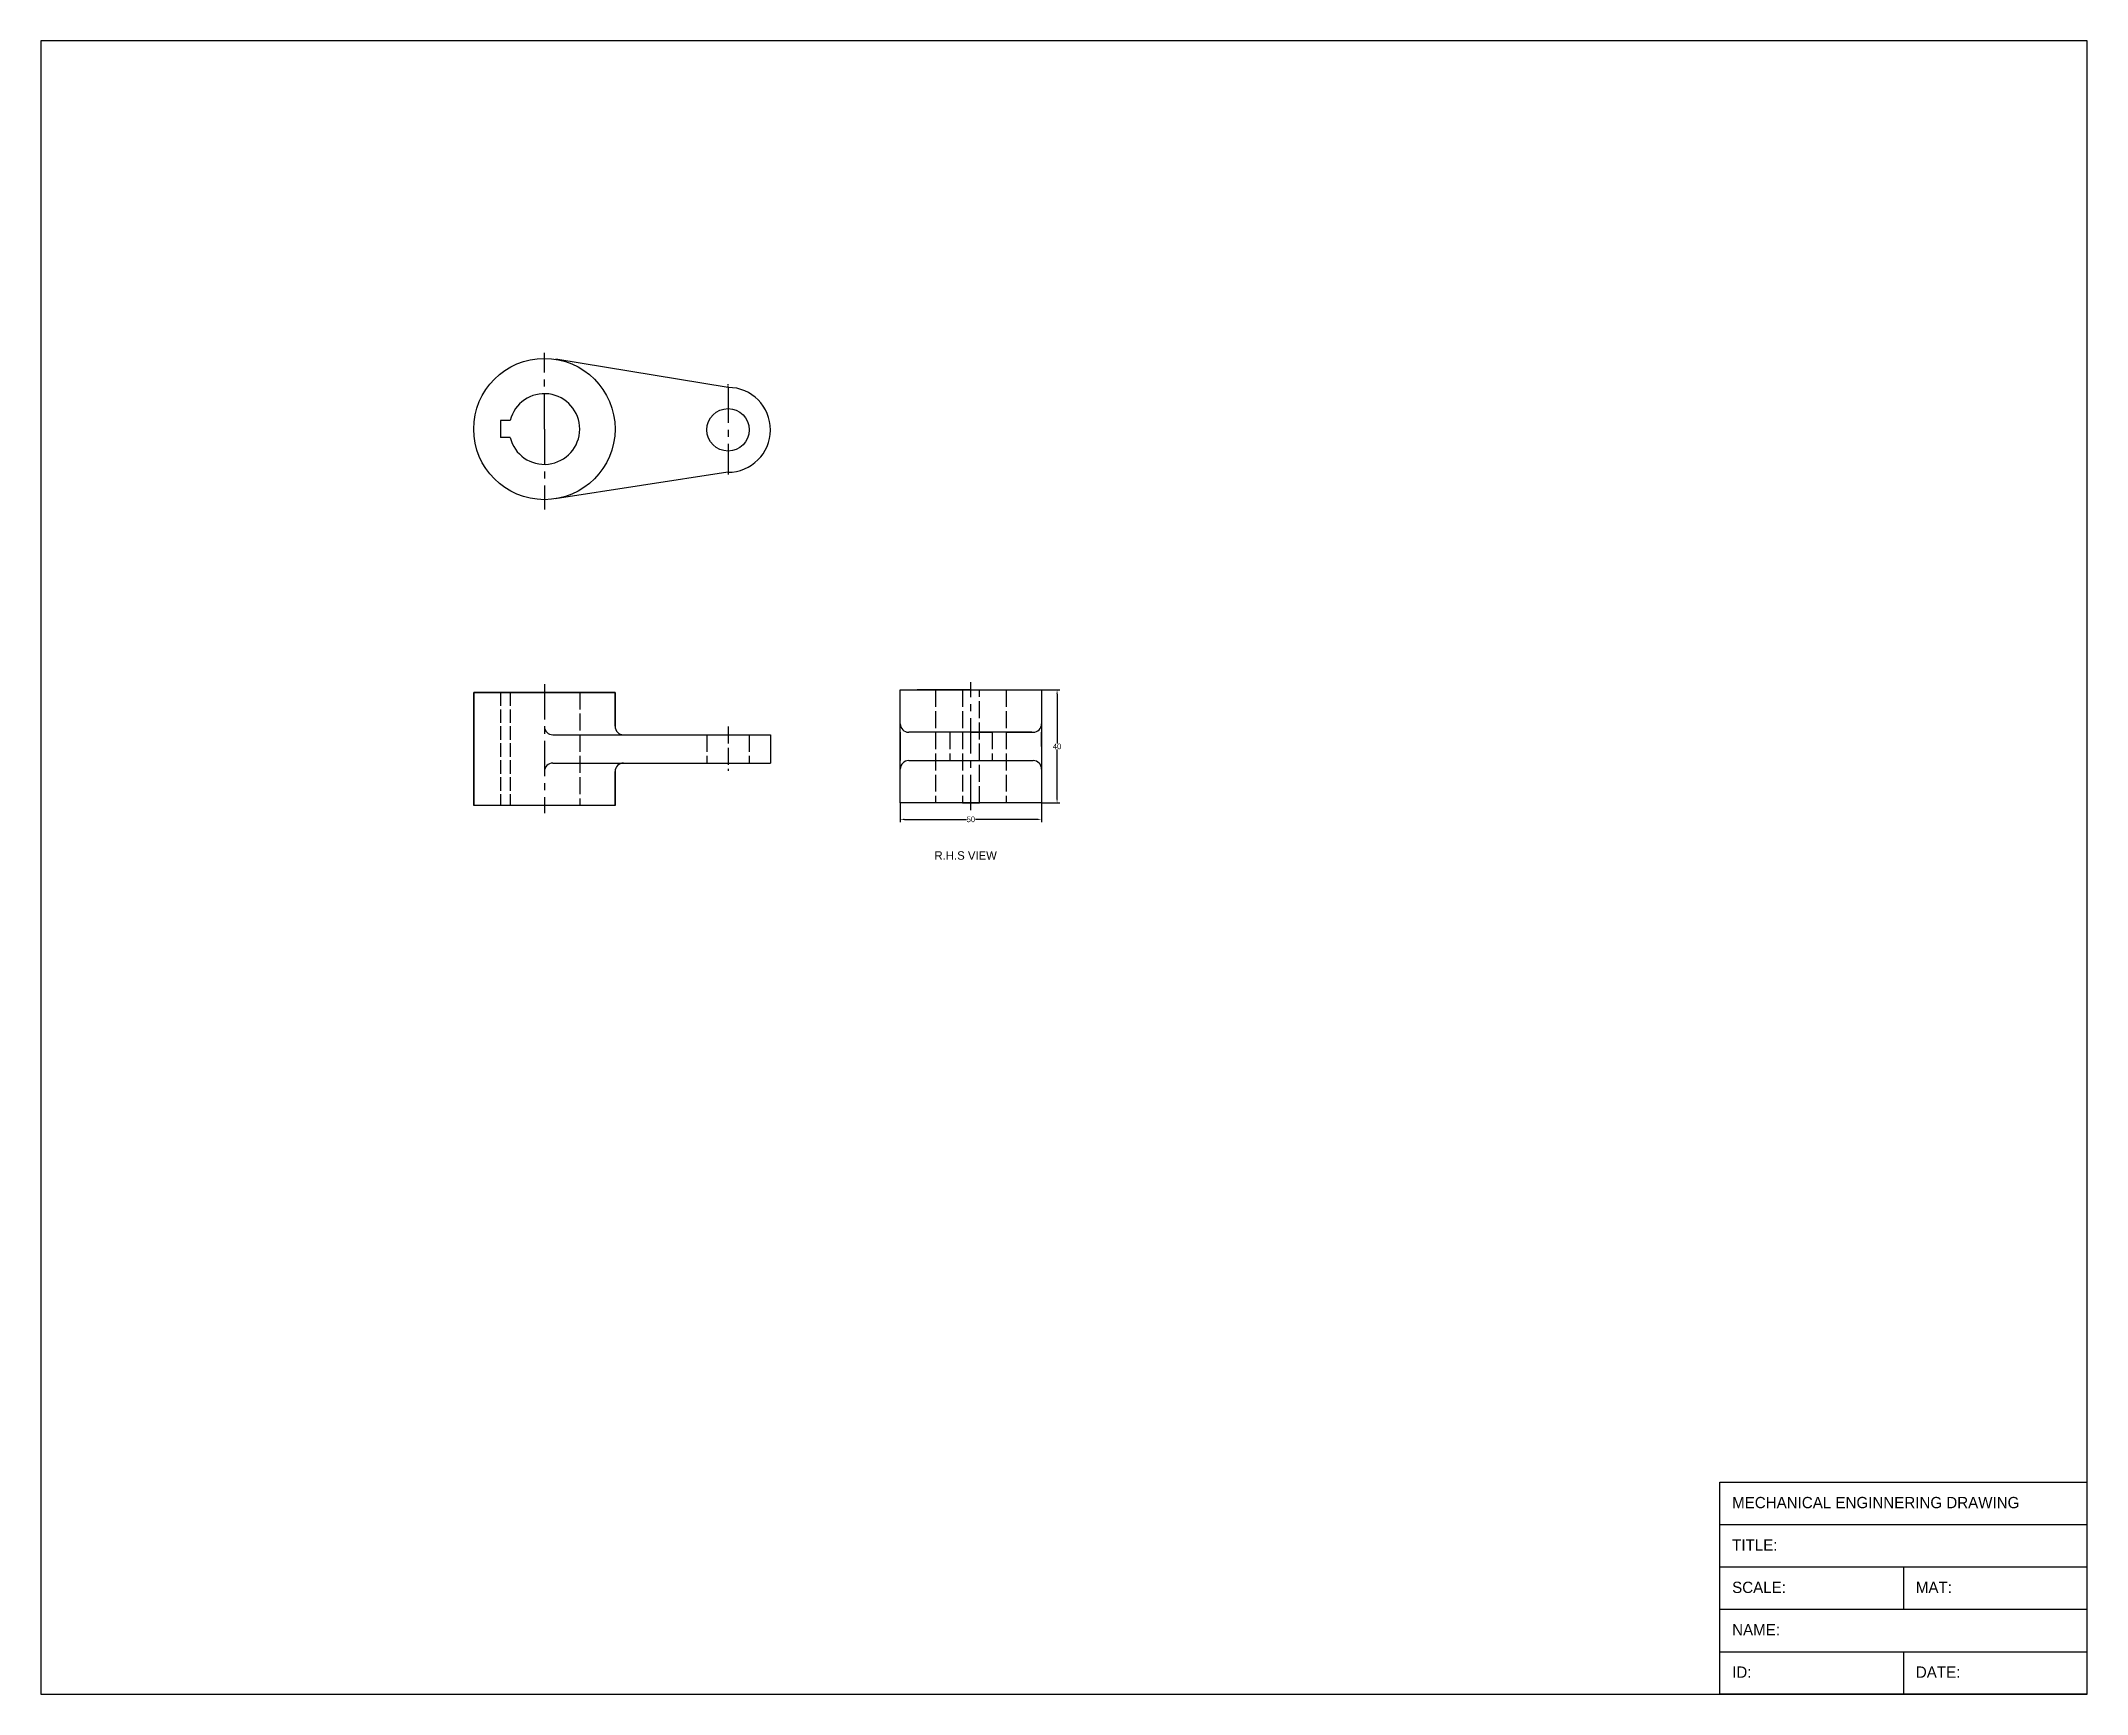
# Model space of a CAD drawing. Header units: inches. Extents: x 0 to 724, y 0 to 585.
import ezdxf

# ---------------------------------------------------------------- set-up
doc = ezdxf.new("R2010")
doc.units = ezdxf.units.IN
doc.header["$MEASUREMENT"] = 0
doc.linetypes.add('ACAD_ISO02W100', pattern=[15, 12, -3])
doc.linetypes.add('CENTER', pattern=[2, 1.25, -0.25, 0.25, -0.25])
doc.dimstyles.get("Standard").update_dxf_attribs({"dimtxt": 0.18, "dimasz": 0.18, "dimexe": 0.18, "dimexo": 0.0625, "dimgap": 0.09, "dimtad": 0, "dimtih": 1, "dimtoh": 1, "dimdec": 4, "dimzin": 0, "dimdsep": 46, "dimtxsty": 'Standard', "dimcen": 0.09, "dimadec": 0, "dimazin": 0, "dimtfac": 1, "dimtdec": 4, "dimtofl": 0, "dimtmove": 0, "dimatfit": 3, "dimfxl": 1, "dimtolj": 1, "dimtzin": 0, "dimarcsym": 0})

# ---------------------------------------------------------------- blocks, each defined once
blk = doc.blocks.new('*D12')
at = {"color": 4, "lineweight": -2, "ltscale": 0.5}
for p, q in [((354.05, 355.34), (360.55, 355.34)), ((354.05, 315.34), (360.55, 315.34))]:
    blk.add_line(p, q, dxfattribs=at)
at = {"color": 2, "lineweight": -2, "ltscale": 0.5}
for p, q in [((359.55, 353.84), (359.55, 336.43)), ((359.55, 316.84), (359.55, 334.25))]:
    blk.add_line(p, q, dxfattribs=at)
at = {"color": 2, "ltscale": 0.5}
for points in [[(359.3, 353.84), (359.8, 353.84), (359.55, 355.34)], [(359.3, 316.84), (359.8, 316.84), (359.55, 315.34)]]:
    blk.add_solid(points, dxfattribs=at)
at = {"layer": 'Defpoints', "color": 0, "ltscale": 0.5}
for p in [(354.05, 355.34), (354.05, 315.34), (359.55, 315.34)]:
    blk.add_point(p, dxfattribs=at)
at = {"color": 4, "ltscale": 0.5, "insert": (359.55, 335.34), "char_height": 2, "attachment_point": 5}
blk.add_mtext('\\A1;40', dxfattribs=at)
blk = doc.blocks.new('*D13')
at = {"color": 4, "lineweight": -2, "ltscale": 0.5}
for p, q in [((304.05, 315.34), (304.05, 308.53)), ((354.05, 315.34), (354.05, 308.53))]:
    blk.add_line(p, q, dxfattribs=at)
at = {"color": 2, "lineweight": -2, "ltscale": 0.5}
for p, q in [((305.55, 309.53), (327.46, 309.53)), ((352.55, 309.53), (330.64, 309.53))]:
    blk.add_line(p, q, dxfattribs=at)
at = {"color": 2, "ltscale": 0.5}
for points in [[(305.55, 309.78), (305.55, 309.28), (304.05, 309.53)], [(352.55, 309.78), (352.55, 309.28), (354.05, 309.53)]]:
    blk.add_solid(points, dxfattribs=at)
at = {"layer": 'Defpoints', "color": 0, "ltscale": 0.5}
for p in [(304.05, 315.34), (354.05, 315.34), (354.05, 309.53)]:
    blk.add_point(p, dxfattribs=at)
at = {"color": 4, "ltscale": 0.5, "insert": (329.05, 309.53), "char_height": 2, "attachment_point": 5}
blk.add_mtext('\\A1;50', dxfattribs=at)

msp = doc.modelspace()

# ---------------------------------------------------------------- linework, layer by layer
at = {"linetype": 'CENTER', "ltscale": 10}
for p, q in [((178.15, 447.66), (178.15, 474.61)), ((243.21, 462.38), (243.21, 431.56)), ((178.15, 447.66), (178.15, 419.22)), ((178.15, 357.35), (178.15, 311.68)), ((329.05, 312.79), (329.05, 358.06))]:
    msp.add_line(p, q, dxfattribs=at)
at = {"linetype": 'CENTER', "ltscale": 0.5}
for p, q in [((178.15, 474.61), (178.15, 474.61)), ((243.21, 462.38), (243.21, 463.5)), ((178.15, 447.66), (178.15, 447.66)), ((178.15, 447.66), (178.15, 447.66))]:
    msp.add_line(p, q, dxfattribs=at)
for p, q in [((166.02, 450.71), (162.65, 450.71)), ((162.65, 450.71), (162.65, 444.71)), ((153.15, 447.71), (153.15, 447.71)), ((166, 444.71), (162.65, 444.71)), ((153.15, 314.46), (153.15, 354.46)), ((153.15, 354.46), (203.15, 354.46)), ((203.15, 354.46), (153.15, 354.46)), ((153.15, 354.46), (153.15, 314.46)), ((203.15, 354.46), (203.15, 342.43)), ((203.15, 342.46), (203.15, 354.46)), ((181.15, 339.46), (258.14, 339.46)), ((258.14, 339.46), (258.14, 329.46)), ((181.15, 329.46), (258.14, 329.46)), ((203.15, 326.49), (203.15, 314.46)), ((203.15, 314.46), (203.15, 326.46)), ((153.15, 314.46), (153.15, 314.46)), ((203.15, 314.46), (153.15, 314.46)), ((594, 0), (594, 75)), ((594, 75), (724, 75)), ((594, 60), (724, 60)), ((594, 45), (724, 45)), ((594, 45), (724, 45)), ((594, 45), (659, 45)), ((659, 45), (659, 30)), ((594, 30), (724, 30)), ((594, 15), (724, 15)), ((594, 15), (594, 15)), ((594, 15), (659, 15)), ((659, 15), (659, 0)), ((724, 0), (594, 0))]:
    msp.add_line(p, q)
at = {"ltscale": 0.5}
for p, q in [((329.05, 355.34), (310.05, 355.34)), ((329.05, 355.34), (316.55, 355.34)), ((329.05, 355.34), (326.05, 355.34)), ((329.05, 355.34), (348.05, 355.34)), ((329.05, 355.34), (341.55, 355.34)), ((304.05, 340.34), (304.05, 335.34)), ((350.67, 340.34), (307.05, 340.34)), ((329.05, 340.34), (321.55, 340.34)), ((329.05, 340.34), (336.55, 340.34)), ((341.55, 340.34), (351.05, 340.34)), ((354.05, 335.34), (354.05, 340.34)), ((354.05, 335.34), (354.05, 340.34)), ((304.05, 335.34), (304.05, 330.34)), ((307.05, 330.34), (332.05, 330.34)), ((332.05, 330.34), (350.67, 330.34)), ((341.36, 330.34), (351.05, 330.34)), ((326.05, 315.34), (332.05, 315.34))]:
    msp.add_line(p, q, dxfattribs=at)
at = {"linetype": 'ACAD_ISO02W100', "ltscale": 0.5}
for p, q in [((316.55, 355.34), (316.55, 315.34)), ((326.05, 355.34), (326.05, 315.34)), ((332.05, 315.34), (332.05, 355.34)), ((341.55, 355.34), (341.55, 315.34)), ((190.65, 354.46), (190.65, 314.46)), ((243.14, 342.36), (243.14, 326.66)), ((321.55, 340.34), (321.55, 330.34)), ((336.55, 340.34), (336.55, 330.34)), ((235.64, 339.46), (235.64, 329.46)), ((250.64, 339.46), (250.64, 329.46))]:
    msp.add_line(p, q, dxfattribs=at)
at = {"linetype": 'ACAD_ISO02W100', "ltscale": 0.4}
for p, q in [((162.65, 354.46), (162.65, 314.46)), ((166, 354.46), (166, 314.46))]:
    msp.add_line(p, q, dxfattribs=at)
msp.add_lwpolyline([(0, 0), (724, 0), (724, 585), (0, 585)], close=True)
for points in [[(243.21, 462.38), (182.17, 472.33)], [(243.08, 432.38), (181.96, 422.95)]]:
    msp.add_lwpolyline(points)
at = {"ltscale": 0.5}
msp.add_lwpolyline([(354.05, 315.34), (304.05, 315.34), (304.05, 355.34), (354.05, 355.34)], close=True, dxfattribs=at)
for centre, radius in [((178.15, 447.66), 25), ((243.14, 447.38), 7.5)]:
    msp.add_circle(centre, radius)
for centre, radius, start, end in [((178.15, 447.66), 12.5, 193.63687, 165.86352), ((243.14, 447.38), 15, 269.7575, 89.7575), ((181.15, 342.46), 3, 180, 270), ((206.15, 342.46), 3, 179.9996, 270), ((181.15, 326.46), 3, 90, 180.00021), ((206.15, 326.46), 3, 90, 179.9996)]:
    msp.add_arc(centre, radius, start, end)
for centre, start, end in [((307.05, 343.34), 180, 270), ((351.05, 343.34), 270, 0), ((307.05, 327.34), 90, 180), ((351.05, 327.34), 0, 90)]:
    msp.add_arc(centre, 3, start, end, dxfattribs=at)

# ---------------------------------------------------------------- texts
at = {"ltscale": 0.5, "insert": (316.18, 298.25), "char_height": 3, "width": 47.7689, "attachment_point": 1}
msp.add_mtext('R.H.S VIEW', dxfattribs=at)
at = {"char_height": 4, "attachment_point": 1}
for s, insert, width in [('MECHANICAL ENGINNERING DRAWING', (598.41, 69.77), 119.7604), ('TITLE:', (598.41, 54.77), 119.7604), ('SCALE:', (598.41, 39.77), 60.5857), ('MAT:', (663.41, 39.77), 60.5857), ('NAME:', (598.41, 24.77), 119.7604), ('ID:', (598.41, 9.77), 60.5857), ('DATE:', (663.41, 9.77), 60.5857)]:
    msp.add_mtext(s, dxfattribs=dict(at, insert=insert, width=width))

# ---------------------------------------------------------------- dimensions: what is measured, and where the dimension line sits
at = {"ltscale": 0.5}
dim = msp.add_linear_dim(base=(359.55, 315.34), p1=(354.05, 355.34), p2=(354.05, 315.34), angle=90, dimstyle='Standard', override={"dimtxt": 2, "dimasz": 1.5, "dimexe": 1, "dimexo": 0, "dimdec": 0, "dimclrd": 2, "dimclre": 4, "dimclrt": 4, "dimtdec": 0}, dxfattribs=at)
dim.commit()
dim.dimension.update_dxf_attribs({"geometry": '*D12', "text_midpoint": (359.55, 335.34)})
dim = msp.add_linear_dim(base=(354.05, 309.53), p1=(304.05, 315.34), p2=(354.05, 315.34), dimstyle='Standard', override={"dimtxt": 2, "dimasz": 1.5, "dimexe": 1, "dimexo": 0, "dimdec": 0, "dimclrd": 2, "dimclre": 4, "dimclrt": 4, "dimtdec": 0}, dxfattribs=at)
dim.commit()
dim.dimension.update_dxf_attribs({"geometry": '*D13', "text_midpoint": (329.05, 309.53)})

doc.saveas('drawing.dxf')
